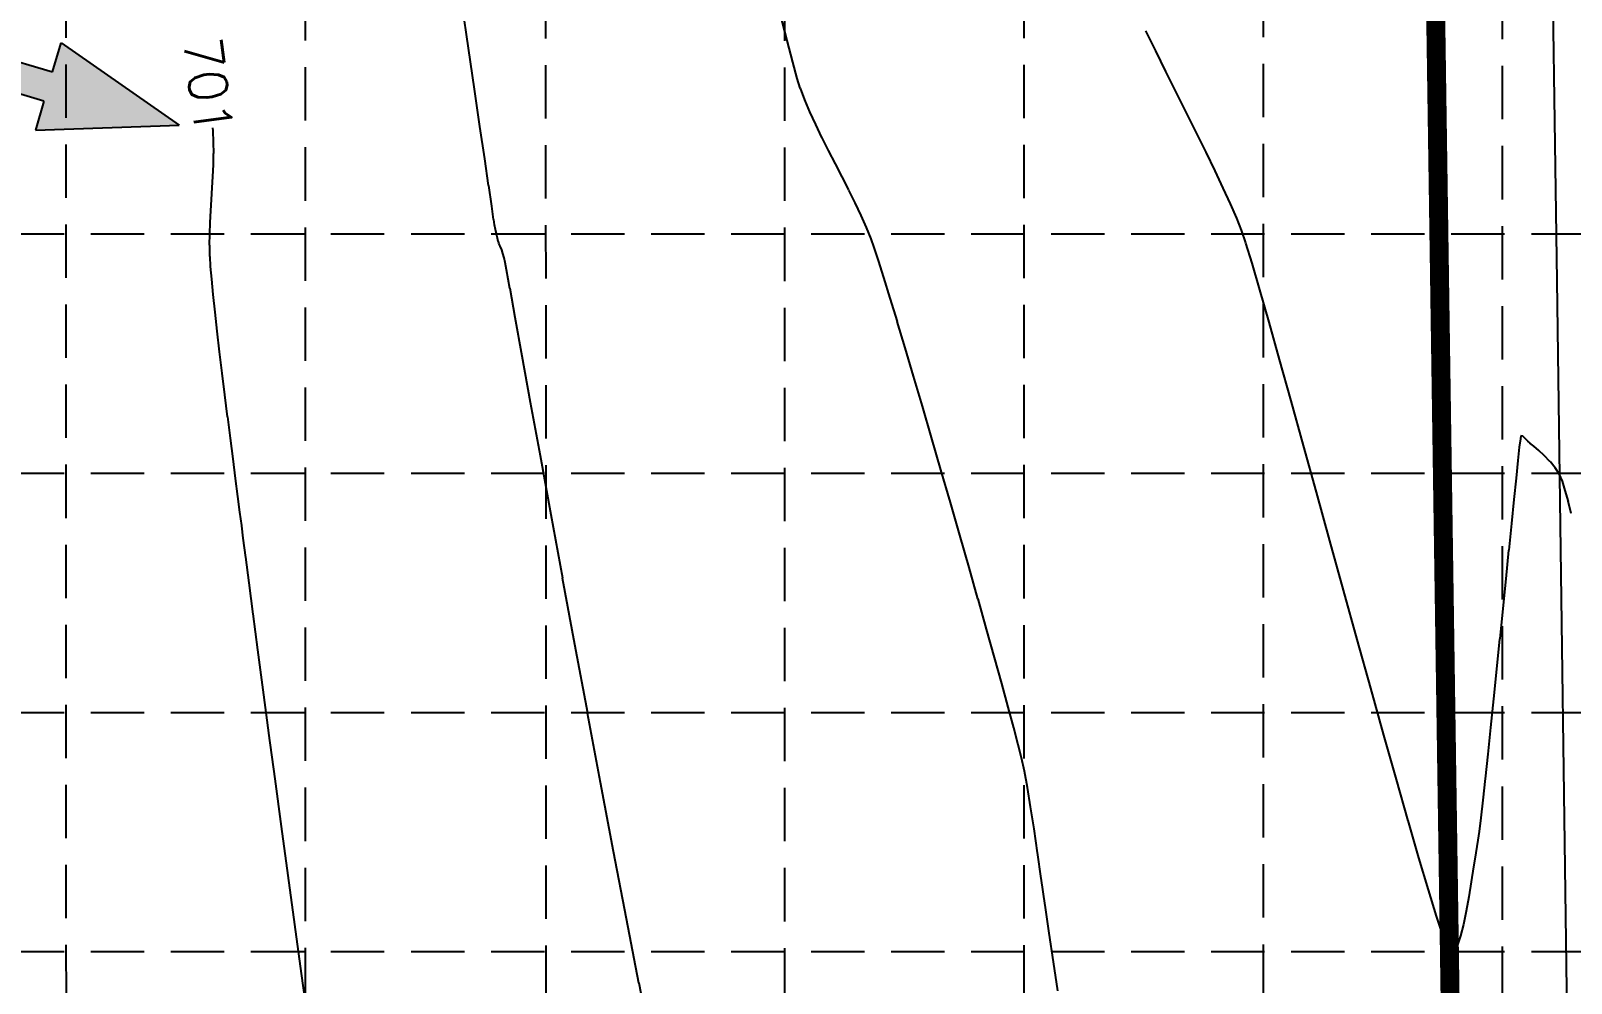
# Model space of a CAD drawing. Extents: x 5513 to 6525, y 3862 to 5479.
# Drawn here: x 6267.5 to 6430, y 4944.7 to 5045.1 of the extents above; entities that cross this region are included whole.
import ezdxf

# ---------------------------------------------------------------- set-up
doc = ezdxf.new("R2010")
doc.units = 0
doc.header["$LTSCALE"] = 50
doc.header["$MEASUREMENT"] = 0
doc.linetypes.add('DAREA', pattern=[0.45, 0.35, -0.1])
doc.linetypes.add('HIDDEN', pattern=[0.375, 0.25, -0.125])
for name, color, linetype in [('C-DRNA-E', 11, 'DAREA'), ('C-DRNG-FLOW-ARRW', 7, 'Continuous'), ('CONT-MJR', 6, 'Continuous'), ('CONT-MNR', 14, 'Continuous'), ('GRID', 254, 'HIDDEN'), ('v-pave-back-e', 6, 'Continuous'), ('v-prop-line', 3, 'Continuous'), ('v-topo-bndy', 140, 'Continuous')]:
    doc.layers.add(name, color=color, linetype=linetype)
doc.styles.add('L80', font='simplex', dxfattribs={"height": 4})

# ---------------------------------------------------------------- blocks, each defined once
blk = doc.blocks.new('tf')
for p, q in [((0.0358, 0.1557), (-0.0842, 0.0957)), ((0.0358, 0.1157), (0.0358, 0.1557)), ((0.0358, 0.1157), (0.1958, 0.1157)), ((0.1958, 0.1157), (0.1958, 0.0757)), ((0.0358, 0.0357), (-0.0842, 0.0957)), ((0.0358, 0.0757), (0.0358, 0.0357)), ((0.1958, 0.0757), (0.0358, 0.0757))]:
    blk.add_line(p, q)
for points in [[(0.0358, 0.1557), (0.0358, 0.0357), (-0.0842, 0.0957), (0.0358, 0.0357)], [(0.1958, 0.0757), (0.1958, 0.1157), (0.0358, 0.0757), (0.0358, 0.1157)]]:
    blk.add_solid(points)

msp = doc.modelspace()

# ---------------------------------------------------------------- linework, layer by layer
at = {"layer": 'C-DRNA-E', "color": 7, "const_width": 2, "flags": 128}
msp.add_lwpolyline([(5728.77, 4476.01), (6423.84, 4489.8), (6414.53, 5124.61), (6036.52, 5117.29), (6006.42, 5046.81), (5930.42, 4919.4)], dxfattribs=at)
at = {"layer": 'CONT-MJR', "color": 42, "extrusion": (0.989444, 0.144917, 0), "elevation": 6977.9}
msp.add_lwpolyline([(4075.04, 700), (4079.64, 700)], dxfattribs=at)
at = {"layer": 'CONT-MJR', "color": 42, "elevation": 700}
for points in [[(6314.33, 5038.91), (6313.7, 5043.24)], [(6316.34, 5025.19), (6316.14, 5026.59)], [(6316.75, 5023.21), (6316.64, 5023.65)], [(6316.84, 5022.87), (6316.75, 5023.21)], [(6317.57, 5020.64), (6317.45, 5021.13)], [(6318.07, 5017.91), (6317.71, 5019.89)], [(6319.36, 5010.79), (6318.63, 5014.84)], [(6324.92, 4980.37), (6323.62, 4987.38)], [(6326.26, 4973.14), (6324.92, 4980.37)]]:
    msp.add_lwpolyline(points, dxfattribs=at)
at = {"layer": 'CONT-MJR', "color": 42, "extrusion": (0.989466, 0.144766, 0), "elevation": 6977.28}
msp.add_lwpolyline([(4067.77, 700), (4071.73, 700)], dxfattribs=at)
at = {"layer": 'CONT-MJR', "color": 42, "extrusion": (0.989458, 0.144817, 0), "elevation": 6977.49}
msp.add_lwpolyline([(4063.96, 700), (4067.41, 700)], dxfattribs=at)
at = {"layer": 'CONT-MJR', "color": 42, "extrusion": (0.98943, 0.145013, 0), "elevation": 6978.29}
msp.add_lwpolyline([(4059.72, 700), (4062.58, 700)], dxfattribs=at)
at = {"layer": 'CONT-MJR', "color": 42, "extrusion": (0.989359, 0.145496, 0), "elevation": 6980.28}
msp.add_lwpolyline([(4054.13, 700), (4056.31, 700)], dxfattribs=at)
at = {"layer": 'CONT-MJR', "color": 42, "extrusion": (0.988294, 0.152559, 0), "elevation": 7009.05}
msp.add_lwpolyline([(4002.18, 700), (4002.75, 700)], dxfattribs=at)
at = {"layer": 'CONT-MJR', "color": 42, "extrusion": (0.979028, 0.203725, 0), "elevation": 7207.61}
msp.add_lwpolyline([(3631.94, 700), (3632.44, 700)], dxfattribs=at)
at = {"layer": 'CONT-MJR', "color": 42, "extrusion": (0.974781, 0.223165, 0), "elevation": 7278.44}
msp.add_lwpolyline([(3487.31, 700), (3487.81, 700)], dxfattribs=at)
at = {"layer": 'CONT-MJR', "color": 42, "extrusion": (0.958232, 0.285992, 0), "elevation": 7489.5}
msp.add_lwpolyline([(3006.3, 700), (3006.51, 700)], dxfattribs=at)
at = {"layer": 'CONT-MJR', "color": 42, "extrusion": (0.917666, 0.397352, 0), "elevation": 7792.58}
msp.add_lwpolyline([(2098.92, 700), (2099.1, 700)], dxfattribs=at)
at = {"layer": 'CONT-MJR', "color": 42, "extrusion": (0.881087, 0.472953, 0), "elevation": 7941.22}
msp.add_lwpolyline([(1437.48, 700), (1437.64, 700)], dxfattribs=at)
at = {"layer": 'CONT-MJR', "color": 42, "extrusion": (0.910676, 0.413121, 0), "elevation": 7827.63}
msp.add_lwpolyline([(1963.87, 700), (1964.05, 700)], dxfattribs=at)
at = {"layer": 'CONT-MJR', "color": 42, "extrusion": (0.947579, 0.319523, 0), "elevation": 7590.68}
msp.add_lwpolyline([(2740.23, 700), (2740.48, 700)], dxfattribs=at)
at = {"layer": 'CONT-MJR', "color": 42, "extrusion": (0.956232, 0.29261, 0), "elevation": 7510.19}
msp.add_lwpolyline([(2953.3, 700), (2953.7, 700)], dxfattribs=at)
at = {"layer": 'CONT-MJR', "color": 42, "extrusion": (0.961884, 0.273457, 0), "elevation": 7449.71}
msp.add_lwpolyline([(3102.2, 700), (3102.68, 700)], dxfattribs=at)
at = {"layer": 'CONT-MJR', "color": 42, "extrusion": (0.983193, 0.182568, 0), "elevation": 7128}
msp.add_lwpolyline([(3782.11, 700), (3782.87, 700)], dxfattribs=at)
at = {"layer": 'CONT-MJR', "color": 42, "extrusion": (0.984068, 0.177795, 0), "elevation": 7109.57}
msp.add_lwpolyline([(3811.52, 700), (3814.64, 700)], dxfattribs=at)
at = {"layer": 'CONT-MJR', "color": 42, "extrusion": (0.983983, 0.178263, 0), "elevation": 7111.38}
msp.add_lwpolyline([(3799.04, 700), (3804.02, 700)], dxfattribs=at)
at = {"layer": 'CONT-MJR', "color": 42, "extrusion": (0.983886, 0.178799, 0), "elevation": 7113.45}
msp.add_lwpolyline([(3789.46, 700), (3795.17, 700)], dxfattribs=at)
at = {"layer": 'CONT-MJR', "color": 42, "extrusion": (0.983762, 0.179477, 0), "elevation": 7116.06}
msp.add_lwpolyline([(3778.24, 700), (3784.55, 700)], dxfattribs=at)
at = {"layer": 'CONT-MJR', "color": 42, "extrusion": (0.983612, 0.180299, 0), "elevation": 7119.21}
msp.add_lwpolyline([(3765.5, 700), (3772.29, 700)], dxfattribs=at)
at = {"layer": 'CONT-MJR', "color": 42, "extrusion": (0.982953, 0.183855, 0), "elevation": 7132.75}
msp.add_lwpolyline([(3717.81, 700), (3725.25, 700)], dxfattribs=at)
at = {"layer": 'CONT-MJR', "color": 42, "extrusion": (0.982634, 0.185557, 0), "elevation": 7139.18}
msp.add_lwpolyline([(3698.07, 700), (3705.46, 700)], dxfattribs=at)
at = {"layer": 'CONT-MJR', "color": 42, "extrusion": (0.982236, 0.187652, 0), "elevation": 7147.05}
msp.add_lwpolyline([(3675.61, 700), (3682.83, 700)], dxfattribs=at)
at = {"layer": 'CONT-MJR', "color": 42, "extrusion": (0.981728, 0.190288, 0), "elevation": 7156.89}
msp.add_lwpolyline([(3649.49, 700), (3656.41, 700)], dxfattribs=at)
at = {"layer": 'CONT-MJR', "color": 42, "extrusion": (0.981062, 0.193694, 0), "elevation": 7169.52}
msp.add_lwpolyline([(3618.13, 700), (3624.63, 700)], dxfattribs=at)
at = {"layer": 'CONT-MNR', "color": 42, "extrusion": (0.969163, 0.246422, 0), "elevation": 7394.52}
msp.add_lwpolyline([(3324.4, 699), (3327.32, 699)], dxfattribs=at)
at = {"layer": 'CONT-MNR', "color": 42, "extrusion": (0.896678, 0.442683, 0), "elevation": 7958.75}
msp.add_lwpolyline([(1694.86, 698), (1697.23, 698)], dxfattribs=at)
at = {"layer": 'CONT-MNR', "color": 42}
for points, elevation in [([(6347.89, 5041.75), (6347.29, 5044.05)], 699), ([(6348.36, 5040.05), (6347.89, 5041.75)], 699), ([(6387.22, 5040.78), (6386.15, 5042.95)], 698), ([(6389.39, 5036.44), (6388.31, 5038.6)], 698), ([(6349.69, 5036.53), (6349.14, 5037.8)], 699), ([(6350.3, 5035.2), (6349.69, 5036.53)], 699), ([(6350.96, 5033.84), (6350.3, 5035.2)], 699), ([(6286.83, 5032.14), (6286.82, 5033.34)], 701), ([(6352.38, 5031.06), (6351.66, 5032.46)], 699), ([(6393.27, 5028.49), (6392.41, 5030.32)], 698), ([(6286.52, 5026.09), (6286.59, 5027.3)], 701), ([(6355.11, 5025.61), (6354.48, 5026.93)], 699), ([(6394.69, 5025.33), (6394.04, 5026.82)], 698), ([(6286.45, 5024.87), (6286.52, 5026.09)], 701), ([(6395.2, 5024.06), (6394.69, 5025.33)], 698), ([(6286.4, 5022.47), (6286.41, 5023.67)], 701), ([(6286.41, 5023.67), (6286.45, 5024.87)], 701), ([(6356.48, 5022.22), (6356.16, 5023.13)], 699), ([(6396.31, 5020.57), (6395.66, 5022.7)], 698), ([(6286.5, 5020.24), (6286.44, 5021.28)], 701), ([(6397.14, 5017.76), (6396.31, 5020.57)], 698), ([(6286.62, 5018.88), (6286.5, 5020.24)], 701), ([(6286.78, 5017.26), (6286.62, 5018.88)], 701), ([(6286.98, 5015.42), (6286.78, 5017.26)], 701), ([(6398.12, 5014.35), (6397.14, 5017.76)], 698), ([(6358.91, 5014.42), (6358.15, 5016.9)], 699), ([(6399.22, 5010.42), (6398.12, 5014.35)], 698), ([(6288.01, 5006.69), (6287.73, 5008.99)], 701), ([(6400.44, 5006.07), (6399.22, 5010.42)], 698), ([(6361.55, 5005.5), (6360.62, 5008.67)], 699), ([(6288.3, 5004.38), (6288.01, 5006.69)], 701), ([(6424.65, 5002.39), (6424.6, 5002.07)], 698), ([(6403.11, 4996.42), (6401.74, 5001.37)], 698), ([(6424.6, 5002.07), (6424.49, 5001.18)], 698), ([(6425.12, 5002.09), (6424.86, 5002.33)], 698), ([(6427.72, 4999.67), (6427.12, 5000.29)], 698), ([(6289.38, 4995.99), (6289.13, 4997.88)], 701), ([(6429.34, 4996.63), (6429.03, 4997.59)], 698), ([(6429.66, 4995.47), (6429.34, 4996.63)], 698), ([(6365.5, 4991.89), (6364.51, 4995.34)], 699), ([(6423.91, 4995.68), (6423.65, 4993.13)], 698), ([(6289.95, 4991.6), (6289.78, 4992.9)], 701), ([(6290.56, 4986.87), (6290.21, 4989.57)], 701), ([(6367.41, 4985.18), (6366.47, 4988.49)], 699), ([(6290.99, 4983.59), (6290.56, 4986.87)], 701), ([(6423.06, 4987.31), (6422.74, 4984.18)], 698), ([(6407.41, 4980.89), (6405.97, 4986.09)], 698), ([(6292.05, 4975.6), (6291.49, 4979.81)], 701), ([(6408.83, 4975.77), (6407.41, 4980.89)], 698), ([(6292.65, 4971.05), (6292.05, 4975.6)], 701), ([(6370.6, 4973.77), (6369.92, 4976.26)], 699), ([(6371.65, 4969.81), (6371.18, 4971.61)], 699), ([(6411.53, 4966.14), (6410.21, 4970.83)], 698), ([(6373.32, 4960.95), (6372.96, 4963.25)], 699), ([(6413.9, 4957.9), (6412.77, 4961.81)], 698), ([(6294.67, 4956.04), (6293.97, 4961.19)], 701), ([(6420.11, 4959.74), (6419.89, 4958.41)], 698), ([(6414.91, 4954.52), (6413.9, 4957.9)], 698), ([(6295.38, 4950.86), (6294.67, 4956.04)], 701), ([(6419.42, 4955.37), (6419.17, 4953.79)], 698), ([(6296.09, 4945.71), (6295.38, 4950.86)], 701), ([(6418.61, 4950.87), (6418.3, 4949.67)], 698), ([(6375.36, 4946.92), (6374.92, 4949.94)], 699), ([(6417.26, 4947.87), (6417.22, 4947.89)], 698)]:
    msp.add_lwpolyline(points, dxfattribs=dict(at, elevation=elevation))
at = {"layer": 'CONT-MNR', "color": 42, "extrusion": (0.955766, 0.294127, 0), "elevation": 7549.96}
msp.add_lwpolyline([(2948.8, 699), (2949.88, 699)], dxfattribs=at)
at = {"layer": 'CONT-MNR', "color": 42, "extrusion": (0.8946, 0.446867, 0), "elevation": 7966.57}
msp.add_lwpolyline([(1652.81, 698), (1655.24, 698)], dxfattribs=at)
at = {"layer": 'CONT-MNR', "color": 42, "extrusion": (0.934588, 0.355732, 0), "elevation": 7725.94}
msp.add_lwpolyline([(2449.67, 699), (2450.97, 699)], dxfattribs=at)
at = {"layer": 'CONT-MNR', "color": 42, "extrusion": (0.895452, 0.445159, 0), "elevation": 7963.41}
msp.add_lwpolyline([(1663.23, 698), (1665.59, 698)], dxfattribs=at)
at = {"layer": 'CONT-MNR', "color": 42, "extrusion": (0.996204, 0.08705, 0), "elevation": 6701.17}
msp.add_lwpolyline([(4468.15, 701), (4468.48, 701)], dxfattribs=at)
at = {"layer": 'CONT-MNR', "color": 42, "extrusion": (0.999196, 0.040092, 0), "elevation": 6483.56}
msp.add_lwpolyline([(4777.24, 701), (4778.43, 701)], dxfattribs=at)
at = {"layer": 'CONT-MNR', "color": 42, "extrusion": (0.89272, 0.450612, 0), "elevation": 7937.94}
msp.add_lwpolyline([(1630.45, 699), (1632, 699)], dxfattribs=at)
at = {"layer": 'CONT-MNR', "color": 42, "extrusion": (0.897055, 0.441919, 0), "elevation": 7957.34}
msp.add_lwpolyline([(1689.71, 698), (1692, 698)], dxfattribs=at)
at = {"layer": 'CONT-MNR', "color": 42, "extrusion": (0.999678, -0.025359, 0), "elevation": 6157.19}
msp.add_lwpolyline([(5188.75, 701), (5189.95, 701)], dxfattribs=at)
at = {"layer": 'CONT-MNR', "color": 42, "extrusion": (0.899614, 0.436686, 0), "elevation": 7947.37}
msp.add_lwpolyline([(1733.87, 698), (1736.04, 698)], dxfattribs=at)
at = {"layer": 'CONT-MNR', "color": 42, "extrusion": (0.998943, -0.045958, 0), "elevation": 6048.94}
msp.add_lwpolyline([(5313.34, 701), (5314.55, 701)], dxfattribs=at)
at = {"layer": 'CONT-MNR', "color": 42, "extrusion": (0.888778, 0.458338, 0), "elevation": 7951.78}
msp.add_lwpolyline([(1558.39, 699), (1559.96, 699)], dxfattribs=at)
at = {"layer": 'CONT-MNR', "color": 42, "extrusion": (0.997956, -0.0639, 0), "elevation": 5952.5}
msp.add_lwpolyline([(5418.74, 701), (5419.95, 701)], dxfattribs=at)
at = {"layer": 'CONT-MNR', "color": 42, "extrusion": (0.998273, -0.058753, 0), "elevation": 5980.37}
msp.add_lwpolyline([(5389.19, 701), (5390.4, 701)], dxfattribs=at)
at = {"layer": 'CONT-MNR', "color": 42, "extrusion": (0.890677, 0.454637, 0), "elevation": 7945.23}
msp.add_lwpolyline([(1589.91, 699), (1591.46, 699)], dxfattribs=at)
at = {"layer": 'CONT-MNR', "color": 42, "extrusion": (0.908781, 0.417274, 0), "elevation": 7908.34}
msp.add_lwpolyline([(1900.21, 698), (1902.05, 698)], dxfattribs=at)
at = {"layer": 'CONT-MNR', "color": 42, "extrusion": (0.895248, 0.445569, 0), "elevation": 7928.67}
msp.add_lwpolyline([(1668.99, 699), (1670.5, 699)], dxfattribs=at)
at = {"layer": 'CONT-MNR', "color": 42, "extrusion": (0.91325, 0.4074, 0), "elevation": 7851.23}
msp.add_lwpolyline([(1999.18, 699), (2000.57, 699)], dxfattribs=at)
at = {"layer": 'CONT-MNR', "color": 42, "extrusion": (0.927268, 0.374398, 0), "elevation": 7774.51}
msp.add_lwpolyline([(2278.06, 699), (2279.37, 699)], dxfattribs=at)
at = {"layer": 'CONT-MNR', "color": 42, "extrusion": (0.947086, 0.320981, 0), "elevation": 7669.43}
msp.add_lwpolyline([(2704.05, 698), (2705.48, 698)], dxfattribs=at)
at = {"layer": 'CONT-MNR', "color": 42, "extrusion": (0.99966, 0.026063, 0), "elevation": 6415.17}
msp.add_lwpolyline([(4855.73, 701), (4856.92, 701)], dxfattribs=at)
at = {"layer": 'CONT-MNR', "color": 42, "extrusion": (0.950763, 0.30992, 0), "elevation": 7599.99}
msp.add_lwpolyline([(2803.49, 699), (2804.94, 699)], dxfattribs=at)
at = {"layer": 'CONT-MNR', "color": 42, "extrusion": (0.954001, 0.299802, 0), "elevation": 7569.78}
msp.add_lwpolyline([(2882.19, 699), (2884.07, 699)], dxfattribs=at)
at = {"layer": 'CONT-MNR', "color": 42, "extrusion": (0.955873, 0.293781, 0), "elevation": 7551.46}
msp.add_lwpolyline([(2927.61, 699), (2929.86, 699)], dxfattribs=at)
at = {"layer": 'CONT-MNR', "color": 42, "extrusion": (0.993671, 0.112325, 0), "elevation": 6810.55}
msp.add_lwpolyline([(4275.46, 701), (4277.49, 701)], dxfattribs=at)
at = {"layer": 'CONT-MNR', "color": 42, "extrusion": (0.958007, 0.286744, 0), "elevation": 7529.73}
msp.add_lwpolyline([(2977.59, 699), (2980.47, 699)], dxfattribs=at)
at = {"layer": 'CONT-MNR', "color": 42, "extrusion": (0.9932, 0.116417, 0), "elevation": 6828.1}
msp.add_lwpolyline([(4245.2, 701), (4247.37, 701)], dxfattribs=at)
at = {"layer": 'CONT-MNR', "color": 42, "extrusion": (0.99283, 0.119534, 0), "elevation": 6841.39}
msp.add_lwpolyline([(4221.48, 701), (4223.74, 701)], dxfattribs=at)
at = {"layer": 'CONT-MNR', "color": 42, "extrusion": (0.958702, 0.284412, 0), "elevation": 7522.46}
msp.add_lwpolyline([(2992.79, 699), (2995.9, 699)], dxfattribs=at)
at = {"layer": 'CONT-MNR', "color": 42, "extrusion": (0.963559, 0.267494, 0), "elevation": 7506.3}
msp.add_lwpolyline([(3106.69, 698), (3111.56, 698)], dxfattribs=at)
at = {"layer": 'CONT-MNR', "color": 42, "extrusion": (0.992094, 0.125493, 0), "elevation": 6866.61}
msp.add_lwpolyline([(4173.4, 701), (4175.68, 701)], dxfattribs=at)
at = {"layer": 'CONT-MNR', "color": 42, "extrusion": (0.95976, 0.280821, 0), "elevation": 7511.21}
msp.add_lwpolyline([(3014.17, 699), (3017.62, 699)], dxfattribs=at)
at = {"layer": 'CONT-MNR', "color": 42, "extrusion": (-0.288441, -0.957498, 0), "elevation": -6642.91}
msp.add_lwpolyline([(4708.91, 698), (4708.7, 698)], dxfattribs=at)
at = {"layer": 'CONT-MNR', "color": 42, "extrusion": (0.991933, 0.126763, 0), "elevation": 6871.94}
msp.add_lwpolyline([(4162.41, 701), (4164.61, 701)], dxfattribs=at)
at = {"layer": 'CONT-MNR', "color": 42, "extrusion": (0.960199, 0.279316, 0), "elevation": 7506.48}
msp.add_lwpolyline([(3022.4, 699), (3025.95, 699)], dxfattribs=at)
at = {"layer": 'CONT-MNR', "color": 42, "extrusion": (0.994032, -0.109092, 0), "elevation": 5840.56}
msp.add_lwpolyline([(5672.19, 698), (5670.78, 698)], dxfattribs=at)
at = {"layer": 'CONT-MNR', "color": 42, "extrusion": (0.708162, 0.70605, 0), "elevation": 8081.75}
msp.add_lwpolyline([(-994.56, 698), (-994.16, 698)], dxfattribs=at)
at = {"layer": 'CONT-MNR', "color": 42, "extrusion": (0.641701, 0.766955, 0), "elevation": 7959.34}
msp.add_lwpolyline([(-1718.62, 698), (-1718.33, 698)], dxfattribs=at)
at = {"layer": 'CONT-MNR', "color": 42, "extrusion": (-0.638927, -0.769268, 0), "elevation": -7953.08}
msp.add_lwpolyline([(1747.87, 698), (1747.35, 698)], dxfattribs=at)
at = {"layer": 'CONT-MNR', "color": 42, "extrusion": (-0.65633, -0.754474, 0), "elevation": -7990.93}
msp.add_lwpolyline([(1566.46, 698), (1565.77, 698)], dxfattribs=at)
at = {"layer": 'CONT-MNR', "color": 42, "extrusion": (-0.684042, -0.729443, 0), "elevation": -8043.85}
msp.add_lwpolyline([(1267.81, 698), (1267.01, 698)], dxfattribs=at)
at = {"layer": 'CONT-MNR', "color": 42, "extrusion": (0.991803, 0.127776, 0), "elevation": 6876.19}
msp.add_lwpolyline([(4153.31, 701), (4155.39, 701)], dxfattribs=at)
at = {"layer": 'CONT-MNR', "color": 42, "extrusion": (0.994486, -0.104866, 0), "elevation": 5864.61}
msp.add_lwpolyline([(5645.9, 698), (5644.04, 698)], dxfattribs=at)
at = {"layer": 'CONT-MNR', "color": 42, "extrusion": (0.772326, 0.635226, 0), "elevation": 8140.22}
msp.add_lwpolyline([(-222.56, 698), (-221.69, 698)], dxfattribs=at)
at = {"layer": 'CONT-MNR', "color": 42, "extrusion": (0.96061, 0.277899, 0), "elevation": 7502.01}
msp.add_lwpolyline([(3029.89, 699), (3033.48, 699)], dxfattribs=at)
at = {"layer": 'CONT-MNR', "color": 42, "extrusion": (0.994714, -0.10268, 0), "elevation": 5877}
msp.add_lwpolyline([(5631.13, 698), (5628.88, 698)], dxfattribs=at)
at = {"layer": 'CONT-MNR', "color": 42, "extrusion": (0.838175, 0.545402, 0), "elevation": 8114.48}
msp.add_lwpolyline([(683.21, 698), (684.04, 698)], dxfattribs=at)
at = {"layer": 'CONT-MNR', "color": 42, "extrusion": (0.917006, 0.398874, 0), "elevation": 7888.87}
msp.add_lwpolyline([(2018.45, 698), (2019.22, 698)], dxfattribs=at)
at = {"layer": 'CONT-MNR', "color": 42, "extrusion": (0.991634, 0.12908, 0), "elevation": 6881.64}
msp.add_lwpolyline([(4140.68, 701), (4142.36, 701)], dxfattribs=at)
at = {"layer": 'CONT-MNR', "color": 42, "extrusion": (0.963901, 0.266259, 0), "elevation": 7502.31}
msp.add_lwpolyline([(3105.85, 698), (3111.17, 698)], dxfattribs=at)
at = {"layer": 'CONT-MNR', "color": 42, "extrusion": (0.991606, 0.129297, 0), "elevation": 6882.55}
msp.add_lwpolyline([(4137.75, 701), (4139.17, 701)], dxfattribs=at)
at = {"layer": 'CONT-MNR', "color": 42, "extrusion": (0.972594, 0.232511, 0), "elevation": 7414.94}
msp.add_lwpolyline([(3362.29, 698), (3363.6, 698)], dxfattribs=at)
at = {"layer": 'CONT-MNR', "color": 42, "extrusion": (0.994909, -0.100777, 0), "elevation": 5887.76}
msp.add_lwpolyline([(5615.06, 698), (5612.24, 698)], dxfattribs=at)
at = {"layer": 'CONT-MNR', "color": 42, "extrusion": (0.991632, 0.129099, 0), "elevation": 6881.72}
msp.add_lwpolyline([(4135.75, 701), (4137.8, 701)], dxfattribs=at)
at = {"layer": 'CONT-MNR', "color": 42, "extrusion": (0.961418, 0.275092, 0), "elevation": 7493.13}
msp.add_lwpolyline([(3044.66, 699), (3048.2, 699)], dxfattribs=at)
at = {"layer": 'CONT-MNR', "color": 42, "extrusion": (0.96388, 0.266337, 0), "elevation": 7502.56}
msp.add_lwpolyline([(3099.85, 698), (3105.25, 698)], dxfattribs=at)
at = {"layer": 'CONT-MNR', "color": 42, "extrusion": (0.99494, -0.100466, 0), "elevation": 5889.51}
msp.add_lwpolyline([(5610.4, 698), (5607.38, 698)], dxfattribs=at)
at = {"layer": 'CONT-MNR', "color": 42, "extrusion": (0.962321, 0.271917, 0), "elevation": 7483.05}
msp.add_lwpolyline([(3062.64, 699), (3065.93, 699)], dxfattribs=at)
at = {"layer": 'CONT-MNR', "color": 42, "extrusion": (0.991473, 0.130309, 0), "elevation": 6886.76}
msp.add_lwpolyline([(4117.51, 701), (4121.33, 701)], dxfattribs=at)
at = {"layer": 'CONT-MNR', "color": 42, "extrusion": (0.994922, -0.100649, 0), "elevation": 5888.48}
msp.add_lwpolyline([(5605.31, 698), (5602.1, 698)], dxfattribs=at)
at = {"layer": 'CONT-MNR', "color": 42, "extrusion": (0.962864, 0.269986, 0), "elevation": 7476.89}
msp.add_lwpolyline([(3074.54, 699), (3077.64, 699)], dxfattribs=at)
at = {"layer": 'CONT-MNR', "color": 42, "extrusion": (0.994876, -0.101104, 0), "elevation": 5885.91}
msp.add_lwpolyline([(5604.79, 698), (5601.58, 698)], dxfattribs=at)
at = {"layer": 'CONT-MNR', "color": 42, "extrusion": (0.963518, 0.267642, 0), "elevation": 7469.39}
msp.add_lwpolyline([(3089.86, 699), (3092.72, 699)], dxfattribs=at)
at = {"layer": 'CONT-MNR', "color": 42, "extrusion": (0.994802, -0.101829, 0), "elevation": 5881.83}
msp.add_lwpolyline([(5605.86, 698), (5602.71, 698)], dxfattribs=at)
at = {"layer": 'CONT-MNR', "color": 42, "extrusion": (0.963069, 0.269254, 0), "elevation": 7511.89}
msp.add_lwpolyline([(3061.28, 698), (3066.41, 698)], dxfattribs=at)
at = {"layer": 'CONT-MNR', "color": 42, "extrusion": (0.965467, 0.260527, 0), "elevation": 7446.4}
msp.add_lwpolyline([(3140.06, 699), (3142.3, 699)], dxfattribs=at)
at = {"layer": 'CONT-MNR', "color": 42, "extrusion": (0.994693, -0.102884, 0), "elevation": 5875.88}
msp.add_lwpolyline([(5608.94, 698), (5605.91, 698)], dxfattribs=at)
at = {"layer": 'CONT-MNR', "color": 42, "extrusion": (0.994537, -0.104386, 0), "elevation": 5867.41}
msp.add_lwpolyline([(5614.78, 698), (5611.94, 698)], dxfattribs=at)
at = {"layer": 'CONT-MNR', "color": 42, "extrusion": (0.991203, 0.132352, 0), "elevation": 6895.22}
msp.add_lwpolyline([(4089.59, 701), (4094.47, 701)], dxfattribs=at)
at = {"layer": 'CONT-MNR', "color": 42, "extrusion": (0.969792, 0.243933, 0), "elevation": 7391.48}
msp.add_lwpolyline([(3264.01, 699), (3265.43, 699)], dxfattribs=at)
at = {"layer": 'CONT-MNR', "color": 42, "extrusion": (0.977292, 0.211897, 0), "elevation": 7280.1}
msp.add_lwpolyline([(3503.97, 699), (3505.4, 699)], dxfattribs=at)
at = {"layer": 'CONT-MNR', "color": 42, "extrusion": (0.994308, -0.106543, 0), "elevation": 5855.23}
msp.add_lwpolyline([(5624.65, 698), (5622.07, 698)], dxfattribs=at)
at = {"layer": 'CONT-MNR', "color": 42, "extrusion": (0.983381, 0.181554, 0), "elevation": 7168.19}
msp.add_lwpolyline([(3725.8, 699), (3727.57, 699)], dxfattribs=at)
at = {"layer": 'CONT-MNR', "color": 42, "extrusion": (0.991082, 0.133254, 0), "elevation": 6898.94}
msp.add_lwpolyline([(4078.25, 701), (4083.32, 701)], dxfattribs=at)
at = {"layer": 'CONT-MNR', "color": 42, "extrusion": (0.986494, 0.163796, 0), "elevation": 7099.85}
msp.add_lwpolyline([(3852.36, 699), (3854.42, 699)], dxfattribs=at)
at = {"layer": 'CONT-MNR', "color": 42, "extrusion": (0.961615, 0.274403, 0), "elevation": 7528.15}
msp.add_lwpolyline([(3011.66, 698), (3016.17, 698)], dxfattribs=at)
at = {"layer": 'CONT-MNR', "color": 42, "extrusion": (0.993959, -0.109755, 0), "elevation": 5837.03}
msp.add_lwpolyline([(5640.96, 698), (5638.69, 698)], dxfattribs=at)
at = {"layer": 'CONT-MNR', "color": 42, "extrusion": (0.993379, -0.11488, 0), "elevation": 5807.87}
msp.add_lwpolyline([(5668.72, 698), (5666.83, 698)], dxfattribs=at)
at = {"layer": 'CONT-MNR', "color": 42, "extrusion": (0.992269, -0.124105, 0), "elevation": 5754.97}
msp.add_lwpolyline([(5720.55, 698), (5719.1, 698)], dxfattribs=at)
at = {"layer": 'CONT-MNR', "color": 42, "extrusion": (0.989214, 0.146478, 0), "elevation": 7031.25}
msp.add_lwpolyline([(3971.34, 699), (3973.89, 699)], dxfattribs=at)
at = {"layer": 'CONT-MNR', "color": 42, "extrusion": (0.989413, -0.145127, 0), "elevation": 5632.35}
msp.add_lwpolyline([(5839.9, 698), (5838.97, 698)], dxfattribs=at)
at = {"layer": 'CONT-MNR', "color": 42, "extrusion": (0.989722, 0.143004, 0), "elevation": 7017.26}
msp.add_lwpolyline([(3993.27, 699), (3996.01, 699)], dxfattribs=at)
at = {"layer": 'CONT-MNR', "color": 42, "extrusion": (0.988274, -0.15269, 0), "elevation": 5587.51}
msp.add_lwpolyline([(5879.02, 698), (5877.44, 698)], dxfattribs=at)
at = {"layer": 'CONT-MNR', "color": 42, "extrusion": (0.988265, -0.152747, 0), "elevation": 5587.18}
msp.add_lwpolyline([(5880.84, 698), (5879.34, 698)], dxfattribs=at)
at = {"layer": 'CONT-MNR', "color": 42, "extrusion": (0.98989, 0.141834, 0), "elevation": 7012.54}
msp.add_lwpolyline([(3998.69, 699), (4001.57, 699)], dxfattribs=at)
at = {"layer": 'CONT-MNR', "color": 42, "extrusion": (0.955295, 0.295655, 0), "elevation": 7592.96}
msp.add_lwpolyline([(2833.51, 698), (2836.42, 698)], dxfattribs=at)
at = {"layer": 'CONT-MNR', "color": 42, "extrusion": (0.984538, -0.17517, 0), "elevation": 5452.16}
msp.add_lwpolyline([(6001.64, 698), (6000.1, 698)], dxfattribs=at)
at = {"layer": 'CONT-MNR', "color": 42, "extrusion": (0.989782, 0.14259, 0), "elevation": 7015.59}
msp.add_lwpolyline([(3990.36, 699), (3993.34, 699)], dxfattribs=at)
at = {"layer": 'CONT-MNR', "color": 42, "extrusion": (0.979527, -0.201313, 0), "elevation": 5290.53}
msp.add_lwpolyline([(6143.09, 698), (6141.66, 698)], dxfattribs=at)
at = {"layer": 'CONT-MNR', "color": 42, "extrusion": (0.949277, 0.31444, 0), "elevation": 7647.37}
msp.add_lwpolyline([(2680.99, 698), (2683.19, 698)], dxfattribs=at)
at = {"layer": 'CONT-MNR', "color": 42, "extrusion": (0.936493, 0.350687, 0), "elevation": 7744.75}
msp.add_lwpolyline([(2383.93, 698), (2385.13, 698)], dxfattribs=at)
at = {"layer": 'CONT-MNR', "color": 42, "extrusion": (0.946004, -0.324155, 0), "elevation": 4467.28}
msp.add_lwpolyline([(6762.93, 698), (6761.93, 698)], dxfattribs=at)
at = {"layer": 'CONT-MNR', "color": 42, "extrusion": (0.905521, 0.424302, 0), "elevation": 7910.29}
msp.add_lwpolyline([(1757.75, 698), (1758.29, 698)], dxfattribs=at)
at = {"layer": 'CONT-MNR', "color": 42, "extrusion": (0.803777, 0.594931, 0), "elevation": 8101.67}
msp.add_lwpolyline([(159.2, 698), (159.38, 698)], dxfattribs=at)
at = {"layer": 'CONT-MNR', "color": 42, "extrusion": (0.142939, -0.989732, 0), "elevation": -3979.79}
msp.add_lwpolyline([(7058.69, 698), (7058.61, 698)], dxfattribs=at)
at = {"layer": 'CONT-MNR', "color": 42, "extrusion": (0.451478, -0.892282, 0), "elevation": -1517.62}
msp.add_lwpolyline([(7960.1, 698), (7959.94, 698)], dxfattribs=at)
at = {"layer": 'CONT-MNR', "color": 42, "extrusion": (0.740438, -0.672125, 0), "elevation": 1426.11}
msp.add_lwpolyline([(7977.33, 698), (7977.01, 698)], dxfattribs=at)
at = {"layer": 'CONT-MNR', "color": 42, "extrusion": (0.886553, -0.462627, 0), "elevation": 3400.47}
msp.add_lwpolyline([(7356.43, 698), (7355.84, 698)], dxfattribs=at)
at = {"layer": 'CONT-MNR', "color": 42, "extrusion": (0.990322, 0.138787, 0), "elevation": 6921.56}
msp.add_lwpolyline([(4018.94, 701), (4024.03, 701)], dxfattribs=at)
at = {"layer": 'CONT-MNR', "color": 42, "extrusion": (0.988784, 0.14935, 0), "elevation": 7042.68}
msp.add_lwpolyline([(3936.21, 699), (3939.29, 699)], dxfattribs=at)
at = {"layer": 'GRID', "color": 253, "linetype": 'HIDDEN', "ltscale": 0.45}
for p, q in [((6271.35, 3989.65), (6271.26, 5452.43)), ((6296.55, 3989.35), (6296.48, 5452.43)), ((6322, 3989.58), (6321.81, 5453)), ((6347.09, 3989.32), (6347.03, 5453)), ((6372.33, 3989.62), (6372.25, 5453)), ((6397.6, 3989.71), (6397.48, 5453)), ((6422.77, 3989.49), (6422.7, 5453)), ((5539.82, 5023.66), (6498.25, 5023.66)), ((5539.82, 4998.44), (6498.25, 4998.44)), ((5539.82, 4973.22), (6498.25, 4973.22)), ((5539.82, 4948), (6498.25, 4948))]:
    msp.add_line(p, q, dxfattribs=at)
at = {"layer": 'v-pave-back-e', "color": 7}
msp.add_lwpolyline([(6427.1, 5110.12), (6428.45, 5018.72), (6429.68, 4928.56, 0.109104), (6436.45, 4904.55, -0.102058), (6441.76, 4888.09, -0.426769), (6439.15, 4885.52), (6424.54, 4885.57), (6424.53, 4830.18), (6425.21, 4785.19), (6435.43, 4785.39), (6441.4, 4785.53)], format="xyb", dxfattribs=at)
at = {"layer": 'v-prop-line', "color": 7}
msp.add_line((6414.53, 5124.61), (6423.84, 4489.8), dxfattribs=at)
at = {"layer": 'v-topo-bndy', "color": 7}
msp.add_polyline3d([(6263.56, 5129.37, 700.93), (6335.23, 5130.32, 698.54), (6381.23, 5131.17, 697.18), (6383.62, 5130.8, 697.06), (6386.18, 5130.05, 696.99), (6388.74, 5129.38, 696.92), (6391.46, 5129.54, 696.82), (6402.37, 5129.62, 696.5), (6408.25, 5130.69, 696.21), (6410.87, 5131.4, 696.16), (6412.65, 5131.5, 696.13), (6414.15, 5130.97, 696.05), (6423.46, 5123.7, 695.88), (6427.1, 5110.12, 696.06), (6428.45, 5018.72, 697.65), (6429.68, 4928.56, 699.19)], dxfattribs=at)

# ---------------------------------------------------------------- block references
at = {"layer": 'C-DRNG-FLOW-ARRW', "color": 7, "xscale": 120.0000000007306, "yscale": 80, "zscale": 80, "rotation": 163.5742113999624}
msp.add_blockref('tf', (6275.67, 5045.33), dxfattribs=at)

# ---------------------------------------------------------------- texts
at = {"layer": 'CONT-MNR', "color": 42, "insert": (6287.55, 5044.62, 701), "char_height": 4, "width": 14.2857, "attachment_point": 1, "rotation": 277.4706, "style": 'L80'}
msp.add_mtext('\\Fsimplex.shx;\\W1.0000000000;\\T1.0000000000;\\o\\l701', dxfattribs=at)

doc.saveas('drawing.dxf')
